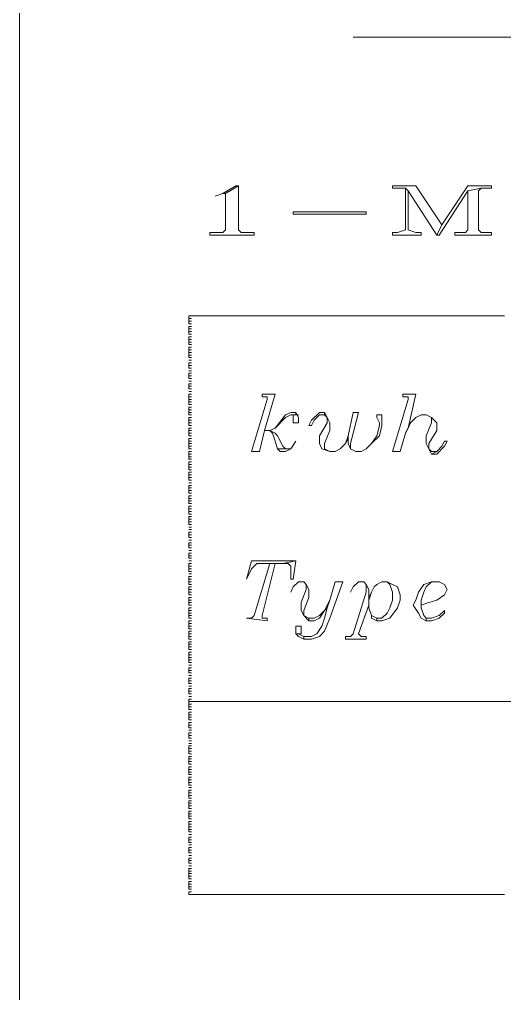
# Model space of a CAD drawing. Header units: inches. Extents: x 0.2 to 10.8, y 0.5 to 8.
# Drawn here: x 3.067 to 3.377, y 3.202 to 3.825 of the extents above; entities that cross this region are included whole.
import ezdxf

# ---------------------------------------------------------------- set-up
doc = ezdxf.new("R2010")
doc.units = ezdxf.units.IN
doc.header["$MEASUREMENT"] = 0
doc.layers.add('PDF_Geometry', color=7, linetype='Continuous')

msp = doc.modelspace()

# ---------------------------------------------------------------- linework, layer by layer
at = {"layer": 'PDF_Geometry', "lineweight": 13}
for points in [[(3.06667, 6.81667), (5.74167, 6.81667), (5.74167, 1.33667), (3.06667, 1.33667), (3.06667, 6.81667)], [(3.20667, 3.71833), (3.19833, 3.71333), (3.19833, 3.69), (3.19667, 3.68833), (3.19333, 3.68833), (3.18833, 3.68833), (3.18833, 3.68667), (3.21667, 3.68667), (3.21667, 3.68833), (3.21167, 3.68833), (3.20833, 3.68833), (3.20667, 3.69), (3.20667, 3.71833)], [(3.20667, 3.71833), (3.205, 3.71833), (3.19667, 3.71333), (3.19167, 3.71167), (3.19167, 3.71167), (3.19667, 3.71333), (3.19833, 3.71333), (3.20667, 3.71833)], [(3.32, 3.71833), (3.305, 3.71833), (3.305, 3.71667), (3.30833, 3.71667), (3.31333, 3.71667), (3.315, 3.715), (3.33333, 3.68667), (3.33667, 3.69333), (3.32, 3.71833)], [(3.31333, 3.71667), (3.31333, 3.69), (3.30833, 3.68833), (3.305, 3.68833), (3.305, 3.68667), (3.32333, 3.68667), (3.32333, 3.68833), (3.32, 3.68833), (3.315, 3.69), (3.315, 3.715), (3.31333, 3.71667)], [(3.36833, 3.71833), (3.35333, 3.71833), (3.33667, 3.69333), (3.33333, 3.68667), (3.335, 3.68667), (3.35333, 3.715), (3.36167, 3.71667), (3.365, 3.71667), (3.36833, 3.71667), (3.36833, 3.71833)], [(3.36167, 3.71667), (3.35333, 3.715), (3.35333, 3.69), (3.35167, 3.68833), (3.34833, 3.68833), (3.345, 3.68833), (3.345, 3.68667), (3.36833, 3.68667), (3.36833, 3.68833), (3.365, 3.68833), (3.36167, 3.68833), (3.36, 3.69), (3.36, 3.715), (3.36167, 3.71667)], [(3.28833, 3.7), (3.24167, 3.7), (3.24167, 3.70167), (3.28833, 3.70167), (3.28833, 3.7)], [(3.175, 3.635), (3.17667, 3.635)], [(3.175, 3.635), (3.17667, 3.635)], [(3.175, 3.635), (3.17667, 3.635)], [(3.175, 3.635), (3.175, 3.63333)], [(3.175, 3.635), (3.17667, 3.635)], [(3.175, 3.63333), (3.17667, 3.63333)], [(3.175, 3.63333), (3.175, 3.63167)], [(3.17667, 3.635), (3.17833, 3.635)], [(3.17833, 3.635), (3.18, 3.635)], [(3.17833, 3.635), (3.18, 3.635)], [(3.18, 3.635), (3.18167, 3.635)], [(3.18, 3.635), (3.18167, 3.635)], [(3.18167, 3.635), (3.18333, 3.635)], [(3.18167, 3.635), (3.18333, 3.635)], [(3.18333, 3.635), (3.185, 3.635)], [(3.185, 3.635), (3.18667, 3.635)], [(3.185, 3.635), (3.18667, 3.635)], [(3.18667, 3.635), (3.18833, 3.635)], [(3.18667, 3.635), (3.18833, 3.635)], [(3.18833, 3.635), (3.19, 3.635)], [(3.18833, 3.635), (3.19, 3.635)], [(3.19, 3.635), (3.19167, 3.635)], [(3.19167, 3.635), (3.19333, 3.635)], [(3.19167, 3.635), (3.19333, 3.635)], [(3.19333, 3.635), (3.195, 3.635)], [(3.19333, 3.635), (3.195, 3.635)], [(3.195, 3.635), (3.19667, 3.635)], [(3.19667, 3.635), (3.19833, 3.635)], [(3.19667, 3.635), (3.19833, 3.635)], [(3.19833, 3.635), (3.2, 3.635)], [(3.19833, 3.635), (3.2, 3.635)], [(3.2, 3.635), (3.20167, 3.635)], [(3.2, 3.635), (3.20167, 3.635)], [(3.20167, 3.635), (3.20333, 3.635)], [(3.20167, 3.635), (3.20333, 3.635)], [(3.20333, 3.635), (3.205, 3.635)], [(3.20333, 3.635), (3.205, 3.635)], [(3.205, 3.635), (3.20667, 3.635)], [(3.20667, 3.635), (3.20833, 3.635)], [(3.20667, 3.635), (3.20833, 3.635)], [(3.20833, 3.635), (3.21, 3.635)], [(3.20833, 3.635), (3.21, 3.635)], [(3.21, 3.635), (3.21167, 3.635)], [(3.21, 3.635), (3.21167, 3.635)], [(3.21167, 3.635), (3.21333, 3.635)], [(3.21333, 3.635), (3.215, 3.635)], [(3.21333, 3.635), (3.215, 3.635)], [(3.215, 3.635), (3.21667, 3.635)], [(3.215, 3.635), (3.21667, 3.635)], [(3.21667, 3.635), (3.21833, 3.635)], [(3.21667, 3.635), (3.21833, 3.635)], [(3.21833, 3.635), (3.22, 3.635)], [(3.22, 3.635), (3.22167, 3.635)], [(3.22, 3.635), (3.22167, 3.635)], [(3.22167, 3.635), (3.22333, 3.635)], [(3.22167, 3.635), (3.22333, 3.635)], [(3.22333, 3.635), (3.225, 3.635)], [(3.22333, 3.635), (3.225, 3.635)], [(3.225, 3.635), (3.22667, 3.635)], [(3.22667, 3.635), (3.22833, 3.635)], [(3.22667, 3.635), (3.22833, 3.635)], [(3.22833, 3.635), (3.23, 3.635)], [(3.22833, 3.635), (3.23, 3.635)], [(3.23, 3.635), (3.23167, 3.635)], [(3.23, 3.635), (3.23167, 3.635)], [(3.23167, 3.635), (3.23333, 3.635)], [(3.23167, 3.635), (3.23333, 3.635)], [(3.23333, 3.635), (3.235, 3.635)], [(3.235, 3.635), (3.23667, 3.635)], [(3.235, 3.635), (3.23667, 3.635)], [(3.23667, 3.635), (3.23833, 3.635)], [(3.23667, 3.635), (3.23833, 3.635)], [(3.23833, 3.635), (3.24, 3.635)], [(3.23833, 3.635), (3.24, 3.635)], [(3.24, 3.635), (3.24167, 3.635)], [(3.24167, 3.635), (3.24333, 3.635)], [(3.24167, 3.635), (3.24333, 3.635)], [(3.24333, 3.635), (3.245, 3.635)], [(3.24333, 3.635), (3.245, 3.635)], [(3.245, 3.635), (3.24667, 3.635)], [(3.245, 3.635), (3.24667, 3.635)], [(3.24667, 3.635), (3.24833, 3.635)], [(3.24833, 3.635), (3.25, 3.635)], [(3.24833, 3.635), (3.25, 3.635)], [(3.25, 3.635), (3.25167, 3.635)], [(3.25, 3.635), (3.25167, 3.635)], [(3.25167, 3.635), (3.25333, 3.635)], [(3.25167, 3.635), (3.25333, 3.635)], [(3.25333, 3.635), (3.255, 3.635)], [(3.255, 3.635), (3.25667, 3.635)], [(3.255, 3.635), (3.25667, 3.635)], [(3.25667, 3.635), (3.25833, 3.635)], [(3.25667, 3.635), (3.25833, 3.635)], [(3.25833, 3.635), (3.26, 3.635)], [(3.25833, 3.635), (3.26, 3.635)], [(3.26, 3.635), (3.26167, 3.635)], [(3.26, 3.635), (3.26167, 3.635)], [(3.26167, 3.635), (3.26333, 3.635)], [(3.26333, 3.635), (3.265, 3.635)], [(3.26333, 3.635), (3.265, 3.635)], [(3.265, 3.635), (3.26667, 3.635)], [(3.265, 3.635), (3.26667, 3.635)], [(3.26667, 3.635), (3.26833, 3.635)], [(3.26667, 3.635), (3.26833, 3.635)], [(3.26833, 3.635), (3.27, 3.635)], [(3.27, 3.635), (3.27167, 3.635)], [(3.27, 3.635), (3.27167, 3.635)], [(3.27167, 3.635), (3.27333, 3.635)], [(3.27167, 3.635), (3.27333, 3.635)], [(3.27333, 3.635), (3.275, 3.635)], [(3.27333, 3.635), (3.275, 3.635)], [(3.275, 3.635), (3.27667, 3.635)], [(3.27667, 3.635), (3.27833, 3.635)], [(3.27667, 3.635), (3.27833, 3.635)], [(3.27833, 3.635), (3.28, 3.635)], [(3.27833, 3.635), (3.28, 3.635)], [(3.28, 3.635), (3.28167, 3.635)], [(3.28, 3.635), (3.28167, 3.635)], [(3.28167, 3.635), (3.28333, 3.635)], [(3.28333, 3.635), (3.285, 3.635)], [(3.28333, 3.635), (3.285, 3.635)], [(3.285, 3.635), (3.28667, 3.635)], [(3.285, 3.635), (3.28667, 3.635)], [(3.28667, 3.635), (3.28833, 3.635)], [(3.28667, 3.635), (3.28833, 3.635)], [(3.28833, 3.635), (3.29, 3.635)], [(3.28833, 3.635), (3.29, 3.635)], [(3.29, 3.635), (3.29167, 3.635)], [(3.29, 3.635), (3.29167, 3.635)], [(3.29167, 3.635), (3.29333, 3.635)], [(3.29333, 3.635), (3.295, 3.635)], [(3.29333, 3.635), (3.295, 3.635)], [(3.295, 3.635), (3.29667, 3.635)], [(3.295, 3.635), (3.29667, 3.635)], [(3.29667, 3.635), (3.29833, 3.635)], [(3.29667, 3.635), (3.29833, 3.635)], [(3.29833, 3.635), (3.3, 3.635)], [(3.3, 3.635), (3.30167, 3.635)], [(3.3, 3.635), (3.30167, 3.635)], [(3.30167, 3.635), (3.30333, 3.635)], [(3.30167, 3.635), (3.30333, 3.635)], [(3.30333, 3.635), (3.305, 3.635)], [(3.30333, 3.635), (3.305, 3.635)], [(3.305, 3.635), (3.30667, 3.635)], [(3.30667, 3.635), (3.30833, 3.635)], [(3.30667, 3.635), (3.30833, 3.635)], [(3.30833, 3.635), (3.31, 3.635)], [(3.30833, 3.635), (3.31, 3.635)], [(3.31, 3.635), (3.31167, 3.635)], [(3.31, 3.635), (3.31167, 3.635)], [(3.31167, 3.635), (3.31333, 3.635)], [(3.31333, 3.635), (3.315, 3.635)], [(3.31333, 3.635), (3.315, 3.635)], [(3.315, 3.635), (3.31667, 3.635)], [(3.315, 3.635), (3.31667, 3.635)], [(3.31667, 3.635), (3.31833, 3.635)], [(3.31667, 3.635), (3.31833, 3.635)], [(3.31833, 3.635), (3.32, 3.635)], [(3.31833, 3.635), (3.32, 3.635)], [(3.32, 3.635), (3.32167, 3.635)], [(3.32167, 3.635), (3.32333, 3.635)], [(3.32167, 3.635), (3.32333, 3.635)], [(3.32333, 3.635), (3.325, 3.635)], [(3.32333, 3.635), (3.325, 3.635)], [(3.325, 3.635), (3.32667, 3.635)], [(3.325, 3.635), (3.32667, 3.635)], [(3.32667, 3.635), (3.32833, 3.635)], [(3.32833, 3.635), (3.33, 3.635)], [(3.32833, 3.635), (3.33, 3.635)], [(3.33, 3.635), (3.33167, 3.635)], [(3.33, 3.635), (3.33167, 3.635)], [(3.33167, 3.635), (3.33333, 3.635)], [(3.33167, 3.635), (3.33333, 3.635)], [(3.33333, 3.635), (3.335, 3.635)], [(3.335, 3.635), (3.33667, 3.635)], [(3.335, 3.635), (3.33667, 3.635)], [(3.33667, 3.635), (3.33833, 3.635)], [(3.33667, 3.635), (3.33833, 3.635)], [(3.33833, 3.635), (3.34, 3.635)], [(3.33833, 3.635), (3.34, 3.635)], [(3.34, 3.635), (3.34167, 3.635)], [(3.34, 3.635), (3.34167, 3.635)], [(3.34167, 3.635), (3.34333, 3.635)], [(3.34333, 3.635), (3.345, 3.635)], [(3.34333, 3.635), (3.345, 3.635)], [(3.345, 3.635), (3.34667, 3.635)], [(3.345, 3.635), (3.34667, 3.635)], [(3.34667, 3.635), (3.34833, 3.635)], [(3.34667, 3.635), (3.34833, 3.635)], [(3.34833, 3.635), (3.35, 3.635)], [(3.35, 3.635), (3.35167, 3.635)], [(3.35, 3.635), (3.35167, 3.635)], [(3.35167, 3.635), (3.35333, 3.635)], [(3.35167, 3.635), (3.35333, 3.635)], [(3.35333, 3.635), (3.355, 3.635)], [(3.35333, 3.635), (3.355, 3.635)], [(3.355, 3.635), (3.35667, 3.635)], [(3.35667, 3.635), (3.35833, 3.635)], [(3.35667, 3.635), (3.35833, 3.635)], [(3.35833, 3.635), (3.36, 3.635)], [(3.35833, 3.635), (3.36, 3.635)], [(3.36, 3.635), (3.36167, 3.635)], [(3.36, 3.635), (3.36167, 3.635)], [(3.36167, 3.635), (3.36333, 3.635)], [(3.36333, 3.635), (3.365, 3.635)], [(3.36333, 3.635), (3.365, 3.635)], [(3.365, 3.635), (3.36667, 3.635)], [(3.365, 3.635), (3.36667, 3.635)], [(3.36667, 3.635), (3.36833, 3.635)], [(3.36667, 3.635), (3.36833, 3.635)], [(3.36833, 3.635), (3.37, 3.635)], [(3.36833, 3.635), (3.37, 3.635)], [(3.37, 3.635), (3.37167, 3.635)], [(3.37167, 3.635), (3.37333, 3.635)], [(3.37167, 3.635), (3.37333, 3.635)], [(3.37333, 3.635), (3.375, 3.635)], [(3.37333, 3.635), (3.375, 3.635)], [(3.375, 3.635), (3.37667, 3.635)], [(3.375, 3.635), (3.37667, 3.635)], [(3.175, 3.63167), (3.17667, 3.63167)], [(3.175, 3.63167), (3.175, 3.63)], [(3.175, 3.63), (3.17667, 3.63)], [(3.175, 3.62833), (3.17667, 3.62833)], [(3.175, 3.62833), (3.175, 3.62667)], [(3.175, 3.62667), (3.17667, 3.62667)], [(3.175, 3.62667), (3.175, 3.625)], [(3.175, 3.625), (3.17667, 3.625)], [(3.175, 3.625), (3.175, 3.62333)], [(3.175, 3.62333), (3.17667, 3.62333)], [(3.175, 3.62167), (3.17667, 3.62167)], [(3.175, 3.62167), (3.175, 3.62)], [(3.175, 3.62), (3.17667, 3.62)], [(3.175, 3.62), (3.175, 3.61833)], [(3.175, 3.61833), (3.17667, 3.61833)], [(3.175, 3.61833), (3.175, 3.61667)], [(3.175, 3.61667), (3.17667, 3.61667)], [(3.175, 3.615), (3.17667, 3.615)], [(3.175, 3.615), (3.175, 3.61333)], [(3.175, 3.61333), (3.17667, 3.61333)], [(3.175, 3.61333), (3.175, 3.61167)], [(3.175, 3.61167), (3.17667, 3.61167)], [(3.175, 3.61167), (3.175, 3.61)], [(3.175, 3.61), (3.17667, 3.61)], [(3.175, 3.61), (3.175, 3.60833)], [(3.175, 3.60833), (3.17667, 3.60833)], [(3.175, 3.60667), (3.17667, 3.60667)], [(3.175, 3.60667), (3.17667, 3.60667)], [(3.175, 3.605), (3.17667, 3.605)], [(3.175, 3.605), (3.175, 3.60333)], [(3.175, 3.60333), (3.17667, 3.60333)], [(3.175, 3.60333), (3.175, 3.60167)], [(3.175, 3.60167), (3.17667, 3.60167)], [(3.175, 3.6), (3.17667, 3.6)], [(3.175, 3.6), (3.17667, 3.6)], [(3.175, 3.59833), (3.17667, 3.59833)], [(3.175, 3.59833), (3.175, 3.59667)], [(3.175, 3.59667), (3.17667, 3.59667)], [(3.175, 3.59667), (3.175, 3.595)], [(3.175, 3.595), (3.17667, 3.595)], [(3.175, 3.59333), (3.17667, 3.59333)], [(3.175, 3.59333), (3.17667, 3.59333)], [(3.175, 3.59167), (3.17667, 3.59167)], [(3.175, 3.59167), (3.175, 3.59)], [(3.175, 3.59), (3.17667, 3.59)], [(3.175, 3.59), (3.175, 3.58833)], [(3.175, 3.58833), (3.17667, 3.58833)], [(3.175, 3.58667), (3.17667, 3.58667)], [(3.175, 3.58667), (3.17667, 3.58667)], [(3.175, 3.585), (3.17667, 3.585)], [(3.175, 3.585), (3.175, 3.58333)], [(3.175, 3.58333), (3.17667, 3.58333)], [(3.175, 3.58333), (3.175, 3.58167)], [(3.23, 3.585), (3.22167, 3.585), (3.22167, 3.58333), (3.22333, 3.58333), (3.225, 3.58333), (3.225, 3.58167), (3.215, 3.54833), (3.22, 3.54833), (3.22333, 3.56167), (3.22667, 3.56167), (3.22667, 3.56167), (3.22333, 3.56167), (3.23, 3.585)], [(3.32, 3.585), (3.31167, 3.585), (3.31167, 3.58333), (3.31333, 3.58333), (3.315, 3.58333), (3.315, 3.58167), (3.305, 3.54833), (3.31, 3.54833), (3.31333, 3.56), (3.315, 3.56333), (3.32, 3.585)], [(3.175, 3.58167), (3.17667, 3.58167)], [(3.175, 3.58167), (3.175, 3.58)], [(3.175, 3.58), (3.17667, 3.58)], [(3.175, 3.58), (3.175, 3.57833)], [(3.175, 3.57833), (3.17667, 3.57833)], [(3.175, 3.57667), (3.17667, 3.57667)], [(3.175, 3.57667), (3.175, 3.575)], [(3.175, 3.575), (3.17667, 3.575)], [(3.175, 3.575), (3.175, 3.57333)], [(3.175, 3.57333), (3.17667, 3.57333)], [(3.175, 3.57333), (3.175, 3.57167)], [(3.175, 3.57167), (3.17667, 3.57167)], [(3.175, 3.57), (3.17667, 3.57)], [(3.175, 3.57), (3.175, 3.56833)], [(3.24333, 3.57333), (3.24, 3.57333), (3.23667, 3.57167), (3.23, 3.56333), (3.22667, 3.56167), (3.22333, 3.56167), (3.22667, 3.56167), (3.23, 3.56333), (3.23667, 3.57), (3.24, 3.57167), (3.24333, 3.57167), (3.24333, 3.57333)], [(3.24333, 3.57333), (3.24333, 3.57167), (3.245, 3.57167), (3.24167, 3.57167), (3.24167, 3.56667), (3.245, 3.56667), (3.245, 3.57), (3.24333, 3.57333)], [(3.26167, 3.57333), (3.25833, 3.57333), (3.25333, 3.56833), (3.25167, 3.565), (3.25333, 3.565), (3.255, 3.56833), (3.25833, 3.57167), (3.26167, 3.57167), (3.26167, 3.57333)], [(3.26167, 3.57333), (3.26167, 3.57167), (3.26333, 3.57), (3.26333, 3.56667), (3.25833, 3.55833), (3.25833, 3.55333), (3.26, 3.55), (3.26, 3.55), (3.265, 3.54833), (3.265, 3.54833), (3.26167, 3.55), (3.26167, 3.55333), (3.265, 3.56167), (3.265, 3.56667), (3.26333, 3.57), (3.26167, 3.57333)], [(3.28333, 3.57333), (3.28, 3.57333), (3.27667, 3.55833), (3.27667, 3.55667), (3.27667, 3.55333), (3.27833, 3.55), (3.27833, 3.55), (3.28167, 3.54833), (3.28167, 3.54833), (3.27833, 3.55), (3.27833, 3.55333), (3.28333, 3.57333)], [(3.29833, 3.57167), (3.295, 3.57167), (3.295, 3.57), (3.29667, 3.56667), (3.29667, 3.565), (3.295, 3.55833), (3.29167, 3.55333), (3.28833, 3.55), (3.285, 3.54833), (3.28167, 3.54833), (3.28167, 3.54833), (3.285, 3.54833), (3.28833, 3.55), (3.29167, 3.55333), (3.29667, 3.55833), (3.29833, 3.565), (3.29833, 3.57167)], [(3.32667, 3.57167), (3.32333, 3.57167), (3.32, 3.57), (3.31667, 3.56667), (3.315, 3.56333), (3.31333, 3.56), (3.31667, 3.56667), (3.32, 3.57), (3.32333, 3.57167), (3.32667, 3.57167)], [(3.32667, 3.57167), (3.32667, 3.57167), (3.33, 3.57), (3.33, 3.56667), (3.32667, 3.55833), (3.32667, 3.55333), (3.32833, 3.55), (3.32833, 3.55), (3.33, 3.54667), (3.33333, 3.54833), (3.33, 3.54833), (3.32833, 3.55), (3.32833, 3.55333), (3.33333, 3.56167), (3.33333, 3.56667), (3.33, 3.57), (3.32667, 3.57167)], [(3.175, 3.56833), (3.17667, 3.56833)], [(3.175, 3.56833), (3.175, 3.56667)], [(3.175, 3.56667), (3.17667, 3.56667)], [(3.175, 3.56667), (3.175, 3.565)], [(3.175, 3.565), (3.17667, 3.565)], [(3.175, 3.56333), (3.17667, 3.56333)], [(3.175, 3.56333), (3.175, 3.56167)], [(3.175, 3.56167), (3.17667, 3.56167)], [(3.175, 3.56167), (3.175, 3.56)], [(3.175, 3.56), (3.17667, 3.56)], [(3.175, 3.56), (3.175, 3.55833)], [(3.175, 3.55833), (3.17667, 3.55833)], [(3.22667, 3.56167), (3.22667, 3.56167), (3.22833, 3.56), (3.23, 3.555), (3.23167, 3.55), (3.23667, 3.55), (3.235, 3.55167), (3.23167, 3.55833), (3.23, 3.56), (3.22667, 3.56167)], [(3.27667, 3.55833), (3.275, 3.55333), (3.27167, 3.55), (3.26833, 3.54833), (3.265, 3.54833), (3.265, 3.54833), (3.26833, 3.54833), (3.27167, 3.55), (3.275, 3.55333), (3.27667, 3.55667), (3.27667, 3.55833)], [(3.175, 3.55667), (3.17667, 3.55667)], [(3.175, 3.55667), (3.175, 3.555)], [(3.175, 3.555), (3.17667, 3.555)], [(3.175, 3.555), (3.175, 3.55333)], [(3.175, 3.55333), (3.17667, 3.55333)], [(3.175, 3.55333), (3.175, 3.55167)], [(3.175, 3.55167), (3.17667, 3.55167)], [(3.175, 3.55167), (3.175, 3.55)], [(3.24333, 3.555), (3.24, 3.55), (3.23667, 3.55), (3.23167, 3.55), (3.23333, 3.54833), (3.23667, 3.54833), (3.24, 3.55), (3.24333, 3.555)], [(3.33833, 3.555), (3.33667, 3.55167), (3.33333, 3.54833), (3.33, 3.54667), (3.33333, 3.54667), (3.33833, 3.55167), (3.34, 3.555), (3.33833, 3.555)], [(3.175, 3.55), (3.17667, 3.55)], [(3.175, 3.54833), (3.17667, 3.54833)], [(3.175, 3.54833), (3.175, 3.54667)], [(3.175, 3.54667), (3.17667, 3.54667)], [(3.175, 3.54667), (3.175, 3.545)], [(3.175, 3.545), (3.17667, 3.545)], [(3.175, 3.545), (3.175, 3.54333)], [(3.175, 3.54333), (3.17667, 3.54333)], [(3.175, 3.54167), (3.17667, 3.54167)], [(3.175, 3.54167), (3.175, 3.54)], [(3.175, 3.54), (3.17667, 3.54)], [(3.175, 3.54), (3.175, 3.53833)], [(3.175, 3.53833), (3.17667, 3.53833)], [(3.175, 3.53833), (3.175, 3.53667)], [(3.175, 3.53667), (3.17667, 3.53667)], [(3.175, 3.535), (3.17667, 3.535)], [(3.175, 3.535), (3.175, 3.53333)], [(3.175, 3.53333), (3.17667, 3.53333)], [(3.175, 3.53333), (3.175, 3.53167)], [(3.175, 3.53167), (3.17667, 3.53167)], [(3.175, 3.53167), (3.175, 3.53)], [(3.175, 3.53), (3.17667, 3.53)], [(3.175, 3.52833), (3.17667, 3.52833)], [(3.175, 3.52833), (3.17667, 3.52833)], [(3.175, 3.52667), (3.17667, 3.52667)], [(3.175, 3.52667), (3.175, 3.525)], [(3.175, 3.525), (3.17667, 3.525)], [(3.175, 3.525), (3.175, 3.52333)], [(3.175, 3.52333), (3.17667, 3.52333)], [(3.175, 3.52333), (3.175, 3.52167)], [(3.175, 3.52167), (3.17667, 3.52167)], [(3.175, 3.52), (3.17667, 3.52)], [(3.175, 3.52), (3.175, 3.51833)], [(3.175, 3.51833), (3.17667, 3.51833)], [(3.175, 3.51833), (3.175, 3.51667)], [(3.175, 3.51667), (3.17667, 3.51667)], [(3.175, 3.51667), (3.175, 3.515)], [(3.175, 3.515), (3.17667, 3.515)], [(3.175, 3.51333), (3.17667, 3.51333)], [(3.175, 3.51333), (3.175, 3.51167)], [(3.175, 3.51167), (3.17667, 3.51167)], [(3.175, 3.51167), (3.175, 3.51)], [(3.175, 3.51), (3.17667, 3.51)], [(3.175, 3.51), (3.175, 3.50833)], [(3.175, 3.50833), (3.17667, 3.50833)], [(3.175, 3.50667), (3.17667, 3.50667)], [(3.175, 3.50667), (3.175, 3.505)], [(3.175, 3.505), (3.17667, 3.505)], [(3.175, 3.505), (3.175, 3.50333)], [(3.175, 3.50333), (3.17667, 3.50333)], [(3.175, 3.50333), (3.175, 3.50167)], [(3.175, 3.50167), (3.17667, 3.50167)], [(3.175, 3.5), (3.17667, 3.5)], [(3.175, 3.5), (3.17667, 3.5)], [(3.175, 3.49833), (3.17667, 3.49833)], [(3.175, 3.49833), (3.17667, 3.49833)], [(3.175, 3.49667), (3.17667, 3.49667)], [(3.175, 3.49667), (3.175, 3.495)], [(3.175, 3.495), (3.17667, 3.495)], [(3.175, 3.495), (3.175, 3.49333)], [(3.175, 3.49333), (3.17667, 3.49333)], [(3.175, 3.49167), (3.17667, 3.49167)], [(3.175, 3.49167), (3.17667, 3.49167)], [(3.175, 3.49), (3.17667, 3.49)], [(3.175, 3.49), (3.175, 3.48833)], [(3.175, 3.48833), (3.17667, 3.48833)], [(3.175, 3.48833), (3.175, 3.48667)], [(3.175, 3.48667), (3.17667, 3.48667)], [(3.175, 3.485), (3.17667, 3.485)], [(3.175, 3.485), (3.17667, 3.485)], [(3.175, 3.48333), (3.17667, 3.48333)], [(3.175, 3.48333), (3.175, 3.48167)], [(3.175, 3.48167), (3.17667, 3.48167)], [(3.175, 3.48167), (3.175, 3.48)], [(3.175, 3.48), (3.17667, 3.48)], [(3.175, 3.47833), (3.17667, 3.47833)], [(3.175, 3.47833), (3.17667, 3.47833)], [(3.175, 3.47667), (3.17667, 3.47667)], [(3.175, 3.47667), (3.175, 3.475)], [(3.24333, 3.47833), (3.215, 3.47833), (3.21167, 3.46667), (3.21167, 3.46667), (3.215, 3.47333), (3.21833, 3.47667), (3.22333, 3.47667), (3.22667, 3.47667), (3.23, 3.47667), (3.235, 3.47667), (3.24333, 3.47833)], [(3.23, 3.47667), (3.22667, 3.47667), (3.21667, 3.44333), (3.215, 3.44167), (3.21333, 3.44167), (3.21167, 3.44167), (3.21167, 3.44167), (3.225, 3.44), (3.225, 3.44167), (3.22333, 3.44167), (3.22167, 3.44167), (3.22167, 3.44333), (3.23, 3.47667)], [(3.24333, 3.47833), (3.235, 3.47667), (3.23833, 3.47667), (3.24, 3.475), (3.24, 3.47167), (3.24, 3.46667), (3.24167, 3.46667), (3.24333, 3.47833)], [(3.175, 3.475), (3.17667, 3.475)], [(3.175, 3.475), (3.175, 3.47333)], [(3.175, 3.47333), (3.17667, 3.47333)], [(3.175, 3.47333), (3.175, 3.47167)], [(3.175, 3.47167), (3.17667, 3.47167)], [(3.175, 3.47), (3.17667, 3.47)], [(3.175, 3.47), (3.17667, 3.47)], [(3.175, 3.46833), (3.17667, 3.46833)], [(3.175, 3.46833), (3.175, 3.46667)], [(3.175, 3.46667), (3.17667, 3.46667)], [(3.175, 3.46667), (3.175, 3.465)], [(3.175, 3.465), (3.17667, 3.465)], [(3.175, 3.465), (3.175, 3.46333)], [(3.24833, 3.465), (3.245, 3.465), (3.24167, 3.46167), (3.24, 3.45833), (3.24, 3.45833), (3.24167, 3.46167), (3.245, 3.465), (3.24833, 3.465)], [(3.24833, 3.465), (3.24833, 3.465), (3.25, 3.46333), (3.25, 3.46), (3.24667, 3.45167), (3.24667, 3.44667), (3.24833, 3.44333), (3.24833, 3.44333), (3.25167, 3.44), (3.25167, 3.44167), (3.24833, 3.44333), (3.24833, 3.44667), (3.25167, 3.455), (3.25167, 3.46), (3.25, 3.46333), (3.24833, 3.465)], [(3.27333, 3.465), (3.26833, 3.465), (3.265, 3.45333), (3.26333, 3.44833), (3.26167, 3.44167), (3.26, 3.43667), (3.25667, 3.43167), (3.25333, 3.43), (3.24833, 3.43), (3.24833, 3.42833), (3.25333, 3.42833), (3.25833, 3.43), (3.26167, 3.43333), (3.265, 3.44167), (3.27333, 3.465)], [(3.28667, 3.465), (3.28667, 3.465), (3.28833, 3.46333), (3.28833, 3.45833), (3.28, 3.43167), (3.27833, 3.43), (3.27667, 3.43), (3.275, 3.43), (3.275, 3.42833), (3.28833, 3.42833), (3.28833, 3.43), (3.28667, 3.43), (3.285, 3.43), (3.28333, 3.43167), (3.29, 3.45), (3.29, 3.45333), (3.29, 3.455), (3.29, 3.46), (3.28833, 3.46333), (3.28667, 3.465)], [(3.28667, 3.465), (3.28333, 3.465), (3.28, 3.46167), (3.27833, 3.45833), (3.27833, 3.45833), (3.28, 3.46167), (3.28333, 3.465), (3.28667, 3.465)], [(3.30167, 3.465), (3.29833, 3.465), (3.295, 3.46333), (3.29333, 3.46167), (3.29167, 3.45833), (3.29, 3.455), (3.29, 3.45333), (3.29167, 3.45833), (3.29333, 3.46167), (3.295, 3.46333), (3.29833, 3.465), (3.30167, 3.465)], [(3.30167, 3.465), (3.30167, 3.465), (3.30333, 3.46333), (3.305, 3.45833), (3.305, 3.45333), (3.30333, 3.44833), (3.30167, 3.445), (3.29833, 3.44167), (3.295, 3.44167), (3.295, 3.44), (3.29833, 3.44), (3.30333, 3.44167), (3.30833, 3.44833), (3.31, 3.45333), (3.31, 3.45667), (3.30833, 3.46167), (3.305, 3.46333), (3.30167, 3.465)], [(3.335, 3.465), (3.33, 3.465), (3.325, 3.46333), (3.32167, 3.45833), (3.32, 3.45333), (3.31833, 3.45), (3.32167, 3.445), (3.32333, 3.44167), (3.32667, 3.44), (3.32667, 3.44167), (3.325, 3.44333), (3.32333, 3.44833), (3.32333, 3.45), (3.32333, 3.45), (3.32333, 3.45333), (3.325, 3.45833), (3.32667, 3.46167), (3.33, 3.465), (3.335, 3.465)], [(3.335, 3.465), (3.335, 3.465), (3.33833, 3.46333), (3.34, 3.46), (3.33833, 3.45667), (3.33333, 3.45333), (3.32833, 3.45167), (3.32333, 3.45), (3.32333, 3.45), (3.32833, 3.45167), (3.33333, 3.45333), (3.33833, 3.45667), (3.34, 3.46), (3.33833, 3.46333), (3.335, 3.465)], [(3.175, 3.46333), (3.17667, 3.46333)], [(3.175, 3.46167), (3.17667, 3.46167)], [(3.175, 3.46167), (3.175, 3.46)], [(3.175, 3.46), (3.17667, 3.46)], [(3.175, 3.46), (3.175, 3.45833)], [(3.175, 3.45833), (3.17667, 3.45833)], [(3.175, 3.45833), (3.175, 3.45667)], [(3.175, 3.45667), (3.17667, 3.45667)], [(3.175, 3.455), (3.17667, 3.455)], [(3.175, 3.455), (3.175, 3.45333)], [(3.175, 3.45333), (3.17667, 3.45333)], [(3.175, 3.45333), (3.175, 3.45167)], [(3.175, 3.45167), (3.17667, 3.45167)], [(3.175, 3.45167), (3.175, 3.45)], [(3.265, 3.45333), (3.26167, 3.44667), (3.25833, 3.44333), (3.255, 3.44167), (3.25167, 3.44167), (3.25167, 3.44), (3.255, 3.44), (3.25833, 3.44167), (3.26167, 3.44667), (3.26333, 3.44833), (3.265, 3.45333)], [(3.29, 3.45333), (3.29, 3.45), (3.29, 3.44833), (3.29167, 3.44333), (3.29167, 3.44167), (3.295, 3.44), (3.295, 3.44167), (3.29167, 3.44333), (3.29, 3.44833), (3.29, 3.45333)], [(3.175, 3.45), (3.17667, 3.45)], [(3.175, 3.44833), (3.17667, 3.44833)], [(3.175, 3.44833), (3.175, 3.44667)], [(3.175, 3.44667), (3.17667, 3.44667)], [(3.175, 3.44667), (3.175, 3.445)], [(3.175, 3.445), (3.17667, 3.445)], [(3.175, 3.445), (3.175, 3.44333)], [(3.33833, 3.44667), (3.335, 3.44333), (3.33, 3.44167), (3.32667, 3.44167), (3.32667, 3.44), (3.33, 3.44), (3.335, 3.44167), (3.33833, 3.445), (3.33833, 3.44667)], [(3.175, 3.44333), (3.17667, 3.44333)], [(3.175, 3.44333), (3.175, 3.44167)], [(3.175, 3.44167), (3.17667, 3.44167)], [(3.175, 3.44), (3.17667, 3.44)], [(3.175, 3.44), (3.175, 3.43833)], [(3.175, 3.43833), (3.17667, 3.43833)], [(3.175, 3.43833), (3.175, 3.43667)], [(3.175, 3.43667), (3.17667, 3.43667)], [(3.175, 3.43667), (3.175, 3.435)], [(3.175, 3.435), (3.17667, 3.435)], [(3.175, 3.43333), (3.17667, 3.43333)], [(3.175, 3.43333), (3.175, 3.43167)], [(3.24667, 3.43667), (3.24333, 3.43667), (3.24333, 3.43167), (3.245, 3.43), (3.24833, 3.42833), (3.24833, 3.43), (3.245, 3.43167), (3.24333, 3.43167), (3.24667, 3.43167), (3.24667, 3.43667)], [(3.175, 3.43167), (3.17667, 3.43167)], [(3.175, 3.43167), (3.175, 3.43)], [(3.175, 3.43), (3.17667, 3.43)], [(3.175, 3.43), (3.175, 3.42833)], [(3.175, 3.42833), (3.17667, 3.42833)], [(3.175, 3.42667), (3.17667, 3.42667)], [(3.175, 3.42667), (3.175, 3.425)], [(3.175, 3.425), (3.17667, 3.425)], [(3.175, 3.425), (3.175, 3.42333)], [(3.175, 3.42333), (3.17667, 3.42333)], [(3.175, 3.42333), (3.175, 3.42167)], [(3.175, 3.42167), (3.17667, 3.42167)], [(3.175, 3.42), (3.17667, 3.42)], [(3.175, 3.42), (3.175, 3.41833)], [(3.175, 3.41833), (3.17667, 3.41833)], [(3.175, 3.41833), (3.175, 3.41667)], [(3.175, 3.41667), (3.17667, 3.41667)], [(3.175, 3.41667), (3.175, 3.415)], [(3.175, 3.415), (3.17667, 3.415)], [(3.175, 3.415), (3.175, 3.41333)], [(3.175, 3.41333), (3.17667, 3.41333)], [(3.175, 3.41167), (3.17667, 3.41167)], [(3.175, 3.41167), (3.17667, 3.41167)], [(3.175, 3.41), (3.17667, 3.41)], [(3.175, 3.41), (3.175, 3.40833)], [(3.175, 3.40833), (3.17667, 3.40833)], [(3.175, 3.40833), (3.175, 3.40667)], [(3.175, 3.40667), (3.17667, 3.40667)], [(3.175, 3.405), (3.17667, 3.405)], [(3.175, 3.405), (3.17667, 3.405)], [(3.175, 3.40333), (3.17667, 3.40333)], [(3.175, 3.40333), (3.175, 3.40167)], [(3.175, 3.40167), (3.17667, 3.40167)], [(3.175, 3.40167), (3.175, 3.4)], [(3.175, 3.4), (3.17667, 3.4)], [(3.175, 3.39833), (3.17667, 3.39833)], [(3.175, 3.39833), (3.17667, 3.39833)], [(3.175, 3.39667), (3.17667, 3.39667)], [(3.175, 3.39667), (3.175, 3.395)], [(3.175, 3.395), (3.17667, 3.395)], [(3.175, 3.395), (3.175, 3.39333)], [(3.175, 3.39333), (3.17667, 3.39333)], [(3.175, 3.39167), (3.17667, 3.39167)], [(3.175, 3.39167), (3.17667, 3.39167)], [(3.175, 3.39), (3.17667, 3.39)], [(3.175, 3.39), (3.175, 3.38833)], [(3.175, 3.38833), (3.17667, 3.38833)], [(3.175, 3.38833), (3.175, 3.38667)], [(3.175, 3.38667), (3.17667, 3.38667)], [(3.175, 3.38667), (3.175, 3.385)], [(3.175, 3.385), (3.17667, 3.385)], [(3.175, 3.385), (3.175, 3.38333)], [(3.175, 3.38333), (3.17667, 3.38333)], [(3.175, 3.38167), (3.17667, 3.38167)], [(3.175, 3.38167), (3.175, 3.38)], [(3.175, 3.38), (3.17667, 3.38)], [(3.175, 3.38), (3.175, 3.37833)], [(3.175, 3.37833), (3.17667, 3.37833)], [(3.175, 3.37833), (3.175, 3.37667)], [(3.175, 3.37667), (3.17667, 3.37667)], [(3.175, 3.375), (3.17667, 3.375)], [(3.175, 3.375), (3.175, 3.37333)], [(3.175, 3.37333), (3.17667, 3.37333)], [(3.175, 3.37333), (3.175, 3.37167)], [(3.175, 3.37167), (3.17667, 3.37167)], [(3.175, 3.37), (3.17667, 3.37)], [(3.175, 3.37), (3.17667, 3.37)], [(3.175, 3.36833), (3.17667, 3.36833)], [(3.175, 3.36833), (3.175, 3.36667)], [(3.175, 3.36667), (3.17667, 3.36667)], [(3.175, 3.36667), (3.175, 3.365)], [(3.175, 3.365), (3.17667, 3.365)], [(3.175, 3.36333), (3.17667, 3.36333)], [(3.175, 3.36333), (3.17667, 3.36333)], [(3.175, 3.36167), (3.17667, 3.36167)], [(3.175, 3.36167), (3.17667, 3.36167)], [(3.175, 3.36), (3.17667, 3.36)], [(3.175, 3.36), (3.175, 3.35833)], [(3.175, 3.35833), (3.17667, 3.35833)], [(3.175, 3.35833), (3.175, 3.35667)], [(3.175, 3.35667), (3.17667, 3.35667)], [(3.175, 3.35667), (3.175, 3.355)], [(3.175, 3.355), (3.17667, 3.355)], [(3.175, 3.35333), (3.17667, 3.35333)], [(3.175, 3.35333), (3.175, 3.35167)], [(3.175, 3.35167), (3.17667, 3.35167)], [(3.175, 3.35167), (3.175, 3.35)], [(3.175, 3.35), (3.17667, 3.35)], [(3.175, 3.35), (3.175, 3.34833)], [(3.175, 3.34833), (3.17667, 3.34833)], [(3.175, 3.34667), (3.17667, 3.34667)], [(3.175, 3.34667), (3.175, 3.345)], [(3.175, 3.345), (3.17667, 3.345)], [(3.175, 3.345), (3.175, 3.34333)], [(3.175, 3.34333), (3.17667, 3.34333)], [(3.175, 3.34333), (3.175, 3.34167)], [(3.175, 3.34167), (3.17667, 3.34167)], [(3.175, 3.34), (3.17667, 3.34)], [(3.175, 3.34), (3.175, 3.33833)], [(3.175, 3.33833), (3.17667, 3.33833)], [(3.175, 3.33833), (3.175, 3.33667)], [(3.175, 3.33667), (3.17667, 3.33667)], [(3.175, 3.33667), (3.175, 3.335)], [(3.175, 3.335), (3.17667, 3.335)], [(3.175, 3.33333), (3.17667, 3.33333)], [(3.175, 3.33333), (3.17667, 3.33333)], [(3.175, 3.33167), (3.17667, 3.33167)], [(3.175, 3.33167), (3.175, 3.33)], [(3.175, 3.33), (3.17667, 3.33)], [(3.175, 3.33), (3.175, 3.32833)], [(3.175, 3.32833), (3.17667, 3.32833)], [(3.175, 3.32833), (3.175, 3.32667)], [(3.175, 3.32667), (3.17667, 3.32667)], [(3.175, 3.325), (3.17667, 3.325)], [(3.175, 3.325), (3.175, 3.32333)], [(3.175, 3.32333), (3.17667, 3.32333)], [(3.175, 3.32333), (3.175, 3.32167)], [(3.175, 3.32167), (3.17667, 3.32167)], [(3.175, 3.32167), (3.175, 3.32)], [(3.175, 3.32), (3.17667, 3.32)], [(3.175, 3.31833), (3.17667, 3.31833)], [(3.175, 3.31833), (3.175, 3.31667)], [(3.175, 3.31667), (3.17667, 3.31667)], [(3.175, 3.31667), (3.175, 3.315)], [(3.175, 3.315), (3.17667, 3.315)], [(3.175, 3.315), (3.175, 3.31333)], [(3.175, 3.31333), (3.17667, 3.31333)], [(3.175, 3.31167), (3.17667, 3.31167)], [(3.175, 3.31167), (3.175, 3.31)], [(3.175, 3.31), (3.17667, 3.31)], [(3.175, 3.31), (3.175, 3.30833)], [(3.175, 3.30833), (3.17667, 3.30833)], [(3.175, 3.30833), (3.175, 3.30667)], [(3.175, 3.30667), (3.17667, 3.30667)], [(3.175, 3.30667), (3.175, 3.305)], [(3.175, 3.305), (3.17667, 3.305)], [(3.175, 3.30333), (3.17667, 3.30333)], [(3.175, 3.30333), (3.17667, 3.30333)], [(3.175, 3.30167), (3.17667, 3.30167)], [(3.175, 3.30167), (3.175, 3.3)], [(3.175, 3.3), (3.17667, 3.3)], [(3.175, 3.3), (3.175, 3.29833)], [(3.175, 3.29833), (3.17667, 3.29833)], [(3.175, 3.29667), (3.17667, 3.29667)], [(3.175, 3.29667), (3.17667, 3.29667)], [(3.175, 3.295), (3.17667, 3.295)], [(3.175, 3.295), (3.175, 3.29333)], [(3.175, 3.29333), (3.17667, 3.29333)], [(3.175, 3.29333), (3.175, 3.29167)], [(3.175, 3.29167), (3.17667, 3.29167)], [(3.175, 3.29), (3.17667, 3.29)], [(3.175, 3.29), (3.17667, 3.29)], [(3.175, 3.28833), (3.17667, 3.28833)], [(3.175, 3.28833), (3.175, 3.28667)], [(3.175, 3.28667), (3.17667, 3.28667)], [(3.175, 3.28667), (3.175, 3.285)], [(3.175, 3.285), (3.17667, 3.285)], [(3.175, 3.28333), (3.17667, 3.28333)], [(3.175, 3.28333), (3.17667, 3.28333)], [(3.175, 3.28167), (3.17667, 3.28167)], [(3.175, 3.28167), (3.175, 3.28)], [(3.175, 3.28), (3.17667, 3.28)], [(3.175, 3.28), (3.175, 3.27833)], [(3.175, 3.27833), (3.17667, 3.27833)], [(3.175, 3.27833), (3.175, 3.27667)], [(3.175, 3.27667), (3.17667, 3.27667)], [(3.175, 3.27667), (3.175, 3.275)], [(3.175, 3.275), (3.17667, 3.275)], [(3.175, 3.27333), (3.17667, 3.27333)], [(3.175, 3.27333), (3.175, 3.27167)], [(3.175, 3.27167), (3.17667, 3.27167)], [(3.175, 3.27167), (3.175, 3.27)], [(3.175, 3.27), (3.17667, 3.27)], [(3.175, 3.27), (3.175, 3.26833)], [(3.175, 3.26833), (3.17667, 3.26833)], [(3.175, 3.26667), (3.17667, 3.26667)], [(3.175, 3.26667), (3.175, 3.265)], [(3.175, 3.265), (3.17667, 3.265)], [(3.175, 3.265), (3.17667, 3.265)], [(3.17667, 3.265), (3.17833, 3.265)], [(3.17833, 3.265), (3.18, 3.265)], [(3.17833, 3.265), (3.18, 3.265)], [(3.18, 3.265), (3.18167, 3.265)], [(3.18, 3.265), (3.18167, 3.265)], [(3.18167, 3.265), (3.18333, 3.265)], [(3.18167, 3.265), (3.18333, 3.265)], [(3.18333, 3.265), (3.185, 3.265)], [(3.185, 3.265), (3.18667, 3.265)], [(3.185, 3.265), (3.18667, 3.265)], [(3.18667, 3.265), (3.18833, 3.265)], [(3.18667, 3.265), (3.18833, 3.265)], [(3.18833, 3.265), (3.19, 3.265)], [(3.18833, 3.265), (3.19, 3.265)], [(3.19, 3.265), (3.19167, 3.265)], [(3.19167, 3.265), (3.19333, 3.265)], [(3.19167, 3.265), (3.19333, 3.265)], [(3.19333, 3.265), (3.195, 3.265)], [(3.19333, 3.265), (3.195, 3.265)], [(3.195, 3.265), (3.19667, 3.265)], [(3.19667, 3.265), (3.19833, 3.265)], [(3.19667, 3.265), (3.19833, 3.265)], [(3.19833, 3.265), (3.2, 3.265)], [(3.19833, 3.265), (3.2, 3.265)], [(3.2, 3.265), (3.20167, 3.265)], [(3.2, 3.265), (3.20167, 3.265)], [(3.20167, 3.265), (3.20333, 3.265)], [(3.20167, 3.265), (3.20333, 3.265)], [(3.20333, 3.265), (3.205, 3.265)], [(3.20333, 3.265), (3.205, 3.265)], [(3.205, 3.265), (3.20667, 3.265)], [(3.20667, 3.265), (3.20833, 3.265)], [(3.20667, 3.265), (3.20833, 3.265)], [(3.20833, 3.265), (3.21, 3.265)], [(3.20833, 3.265), (3.21, 3.265)], [(3.21, 3.265), (3.21167, 3.265)], [(3.21, 3.265), (3.21167, 3.265)], [(3.21167, 3.265), (3.21333, 3.265)], [(3.21333, 3.265), (3.215, 3.265)], [(3.21333, 3.265), (3.215, 3.265)], [(3.215, 3.265), (3.21667, 3.265)], [(3.215, 3.265), (3.21667, 3.265)], [(3.21667, 3.265), (3.21833, 3.265)], [(3.21667, 3.265), (3.21833, 3.265)], [(3.21833, 3.265), (3.22, 3.265)], [(3.22, 3.265), (3.22167, 3.265)], [(3.22, 3.265), (3.22167, 3.265)], [(3.22167, 3.265), (3.22333, 3.265)], [(3.22167, 3.265), (3.22333, 3.265)], [(3.22333, 3.265), (3.225, 3.265)], [(3.22333, 3.265), (3.225, 3.265)], [(3.225, 3.265), (3.22667, 3.265)], [(3.22667, 3.265), (3.22833, 3.265)], [(3.22667, 3.265), (3.22833, 3.265)], [(3.22833, 3.265), (3.23, 3.265)], [(3.22833, 3.265), (3.23, 3.265)], [(3.23, 3.265), (3.23167, 3.265)], [(3.23, 3.265), (3.23167, 3.265)], [(3.23167, 3.265), (3.23333, 3.265)], [(3.23167, 3.265), (3.23333, 3.265)], [(3.23333, 3.265), (3.235, 3.265)], [(3.235, 3.265), (3.23667, 3.265)], [(3.235, 3.265), (3.23667, 3.265)], [(3.23667, 3.265), (3.23833, 3.265)], [(3.23667, 3.265), (3.23833, 3.265)], [(3.23833, 3.265), (3.24, 3.265)], [(3.23833, 3.265), (3.24, 3.265)], [(3.24, 3.265), (3.24167, 3.265)], [(3.24167, 3.265), (3.24333, 3.265)], [(3.24167, 3.265), (3.24333, 3.265)], [(3.24333, 3.265), (3.245, 3.265)], [(3.24333, 3.265), (3.245, 3.265)], [(3.245, 3.265), (3.24667, 3.265)], [(3.245, 3.265), (3.24667, 3.265)], [(3.24667, 3.265), (3.24833, 3.265)], [(3.24833, 3.265), (3.25, 3.265)], [(3.24833, 3.265), (3.25, 3.265)], [(3.25, 3.265), (3.25167, 3.265)], [(3.25, 3.265), (3.25167, 3.265)], [(3.25167, 3.265), (3.25333, 3.265)], [(3.25167, 3.265), (3.25333, 3.265)], [(3.25333, 3.265), (3.255, 3.265)], [(3.255, 3.265), (3.25667, 3.265)], [(3.255, 3.265), (3.25667, 3.265)], [(3.25667, 3.265), (3.25833, 3.265)], [(3.25667, 3.265), (3.25833, 3.265)], [(3.25833, 3.265), (3.26, 3.265)], [(3.25833, 3.265), (3.26, 3.265)], [(3.26, 3.265), (3.26167, 3.265)], [(3.26, 3.265), (3.26167, 3.265)], [(3.26167, 3.265), (3.26333, 3.265)], [(3.26333, 3.265), (3.265, 3.265)], [(3.26333, 3.265), (3.265, 3.265)], [(3.265, 3.265), (3.26667, 3.265)], [(3.265, 3.265), (3.26667, 3.265)], [(3.26667, 3.265), (3.26833, 3.265)], [(3.26667, 3.265), (3.26833, 3.265)], [(3.26833, 3.265), (3.27, 3.265)], [(3.27, 3.265), (3.27167, 3.265)], [(3.27, 3.265), (3.27167, 3.265)], [(3.27167, 3.265), (3.27333, 3.265)], [(3.27167, 3.265), (3.27333, 3.265)], [(3.27333, 3.265), (3.275, 3.265)], [(3.27333, 3.265), (3.275, 3.265)], [(3.275, 3.265), (3.27667, 3.265)], [(3.27667, 3.265), (3.27833, 3.265)], [(3.27667, 3.265), (3.27833, 3.265)], [(3.27833, 3.265), (3.28, 3.265)], [(3.27833, 3.265), (3.28, 3.265)], [(3.28, 3.265), (3.28167, 3.265)], [(3.28, 3.265), (3.28167, 3.265)], [(3.28167, 3.265), (3.28333, 3.265)], [(3.28333, 3.265), (3.285, 3.265)], [(3.28333, 3.265), (3.285, 3.265)], [(3.285, 3.265), (3.28667, 3.265)], [(3.285, 3.265), (3.28667, 3.265)], [(3.28667, 3.265), (3.28833, 3.265)], [(3.28667, 3.265), (3.28833, 3.265)], [(3.28833, 3.265), (3.29, 3.265)], [(3.28833, 3.265), (3.29, 3.265)], [(3.29, 3.265), (3.29167, 3.265)], [(3.29, 3.265), (3.29167, 3.265)], [(3.29167, 3.265), (3.29333, 3.265)], [(3.29333, 3.265), (3.295, 3.265)], [(3.29333, 3.265), (3.295, 3.265)], [(3.295, 3.265), (3.29667, 3.265)], [(3.295, 3.265), (3.29667, 3.265)], [(3.29667, 3.265), (3.29833, 3.265)], [(3.29667, 3.265), (3.29833, 3.265)], [(3.29833, 3.265), (3.3, 3.265)], [(3.3, 3.265), (3.30167, 3.265)], [(3.3, 3.265), (3.30167, 3.265)], [(3.30167, 3.265), (3.30333, 3.265)], [(3.30167, 3.265), (3.30333, 3.265)], [(3.30333, 3.265), (3.305, 3.265)], [(3.30333, 3.265), (3.305, 3.265)], [(3.305, 3.265), (3.30667, 3.265)], [(3.30667, 3.265), (3.30833, 3.265)], [(3.30667, 3.265), (3.30833, 3.265)], [(3.30833, 3.265), (3.31, 3.265)], [(3.30833, 3.265), (3.31, 3.265)], [(3.31, 3.265), (3.31167, 3.265)], [(3.31, 3.265), (3.31167, 3.265)], [(3.31167, 3.265), (3.31333, 3.265)], [(3.31333, 3.265), (3.315, 3.265)], [(3.31333, 3.265), (3.315, 3.265)], [(3.315, 3.265), (3.31667, 3.265)], [(3.315, 3.265), (3.31667, 3.265)], [(3.31667, 3.265), (3.31833, 3.265)], [(3.31667, 3.265), (3.31833, 3.265)], [(3.31833, 3.265), (3.32, 3.265)], [(3.31833, 3.265), (3.32, 3.265)], [(3.32, 3.265), (3.32167, 3.265)], [(3.32167, 3.265), (3.32333, 3.265)], [(3.32167, 3.265), (3.32333, 3.265)], [(3.32333, 3.265), (3.325, 3.265)], [(3.32333, 3.265), (3.325, 3.265)], [(3.325, 3.265), (3.32667, 3.265)], [(3.325, 3.265), (3.32667, 3.265)], [(3.32667, 3.265), (3.32833, 3.265)], [(3.32833, 3.265), (3.33, 3.265)], [(3.32833, 3.265), (3.33, 3.265)], [(3.33, 3.265), (3.33167, 3.265)], [(3.33, 3.265), (3.33167, 3.265)], [(3.33167, 3.265), (3.33333, 3.265)], [(3.33167, 3.265), (3.33333, 3.265)], [(3.33333, 3.265), (3.335, 3.265)], [(3.335, 3.265), (3.33667, 3.265)], [(3.335, 3.265), (3.33667, 3.265)], [(3.33667, 3.265), (3.33833, 3.265)], [(3.33667, 3.265), (3.33833, 3.265)], [(3.33833, 3.265), (3.34, 3.265)], [(3.33833, 3.265), (3.34, 3.265)], [(3.34, 3.265), (3.34167, 3.265)], [(3.34, 3.265), (3.34167, 3.265)], [(3.34167, 3.265), (3.34333, 3.265)], [(3.34333, 3.265), (3.345, 3.265)], [(3.34333, 3.265), (3.345, 3.265)], [(3.345, 3.265), (3.34667, 3.265)], [(3.345, 3.265), (3.34667, 3.265)], [(3.34667, 3.265), (3.34833, 3.265)], [(3.34667, 3.265), (3.34833, 3.265)], [(3.34833, 3.265), (3.35, 3.265)], [(3.35, 3.265), (3.35167, 3.265)], [(3.35, 3.265), (3.35167, 3.265)], [(3.35167, 3.265), (3.35333, 3.265)], [(3.35167, 3.265), (3.35333, 3.265)], [(3.35333, 3.265), (3.355, 3.265)], [(3.35333, 3.265), (3.355, 3.265)], [(3.355, 3.265), (3.35667, 3.265)], [(3.35667, 3.265), (3.35833, 3.265)], [(3.35667, 3.265), (3.35833, 3.265)], [(3.35833, 3.265), (3.36, 3.265)], [(3.35833, 3.265), (3.36, 3.265)], [(3.36, 3.265), (3.36167, 3.265)], [(3.36, 3.265), (3.36167, 3.265)], [(3.36167, 3.265), (3.36333, 3.265)], [(3.36333, 3.265), (3.365, 3.265)], [(3.36333, 3.265), (3.365, 3.265)], [(3.365, 3.265), (3.36667, 3.265)], [(3.365, 3.265), (3.36667, 3.265)], [(3.36667, 3.265), (3.36833, 3.265)], [(3.36667, 3.265), (3.36833, 3.265)], [(3.36833, 3.265), (3.37, 3.265)], [(3.36833, 3.265), (3.37, 3.265)], [(3.37, 3.265), (3.37167, 3.265)], [(3.37167, 3.265), (3.37333, 3.265)], [(3.37167, 3.265), (3.37333, 3.265)], [(3.37333, 3.265), (3.375, 3.265)], [(3.37333, 3.265), (3.375, 3.265)], [(3.375, 3.265), (3.37667, 3.265)], [(3.375, 3.265), (3.37667, 3.265)]]:
    msp.add_lwpolyline(points, dxfattribs=at)
at = {"layer": 'PDF_Geometry', "lineweight": 9}
for points in [[(3.28, 3.81333), (4.48667, 3.81333)], [(3.175, 3.38833), (5.64667, 3.38833)]]:
    msp.add_lwpolyline(points, dxfattribs=at)

doc.saveas('drawing.dxf')
